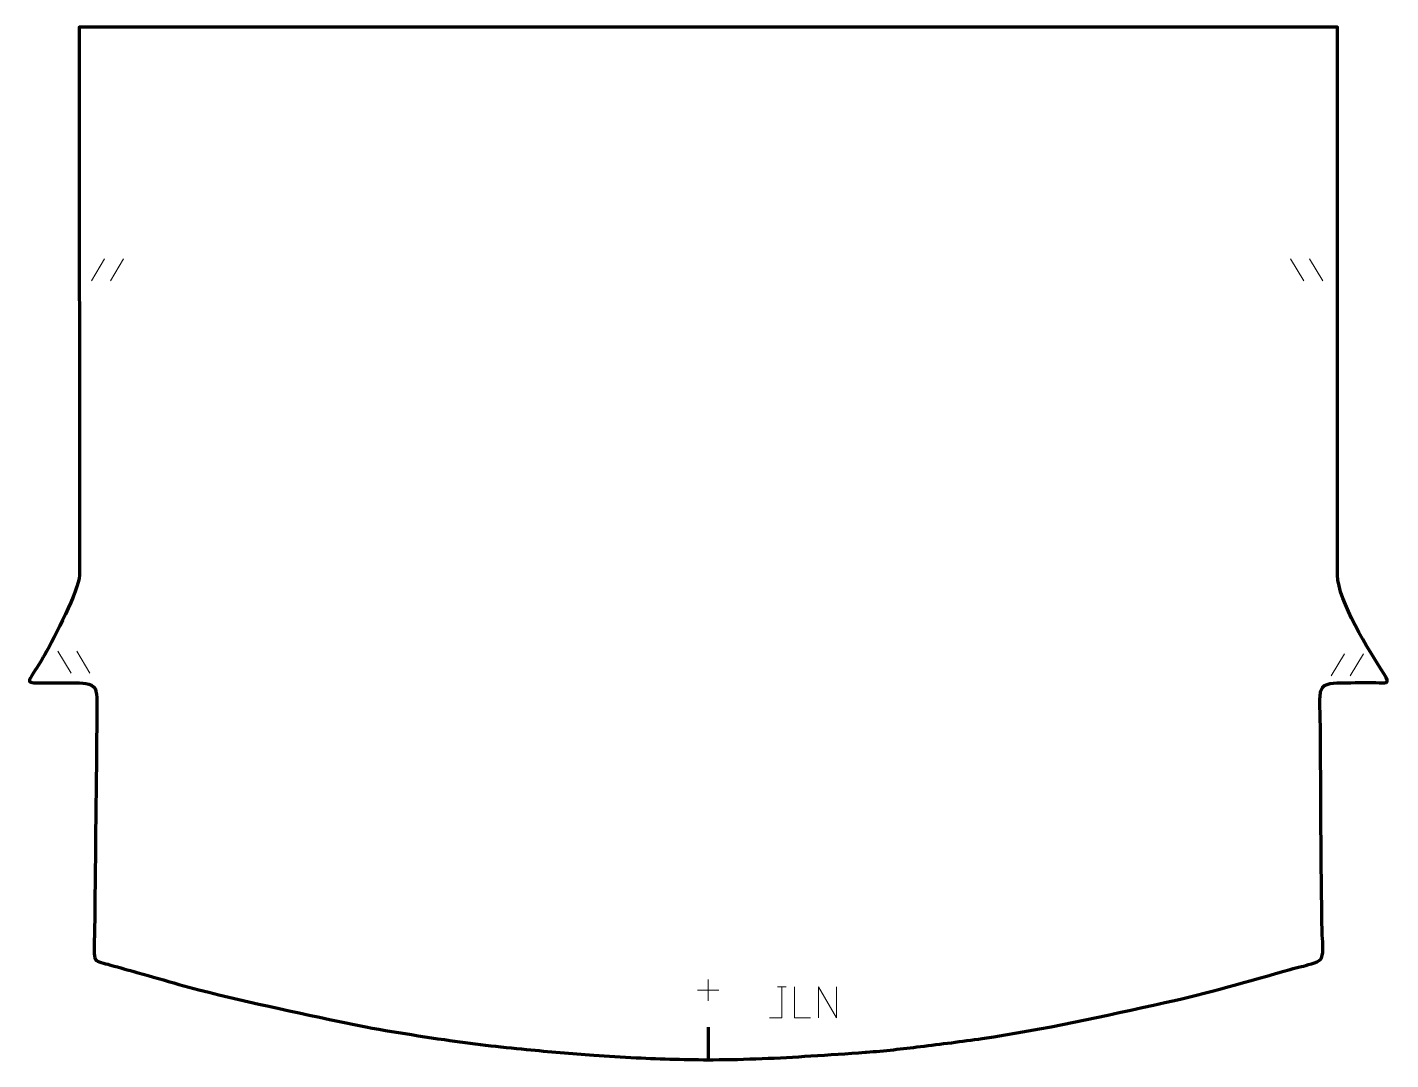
# Model space of a CAD drawing. Header units: millimetres. Extents: x 1053 to 2153, y -27 to 805.
import ezdxf

# ---------------------------------------------------------------- set-up
doc = ezdxf.new("R2010")
doc.units = ezdxf.units.MM
doc.header["$MEASUREMENT"] = 0
doc.layers.add('layer 2', color=7, linetype='Continuous')
doc.layers.add('layer 3', color=7, linetype='Continuous')

msp = doc.modelspace()

# ---------------------------------------------------------------- linework, layer by layer
at = {"layer": 'layer 2', "color": 142, "lineweight": 9}
for points in [[(1115.5968, 618.6489), (1115.5968, 618.6489), (1104.9326, 600.9294), (1104.9326, 600.9294)], [(1115.5968, 618.6489), (1115.5968, 618.6489), (1104.9326, 600.9294), (1104.9326, 600.9294)], [(1130.8888, 618.6489), (1130.8888, 618.6489), (1120.2246, 600.9294), (1120.2246, 600.9294)], [(1130.8888, 618.6489), (1130.8888, 618.6489), (1120.2246, 600.9294), (1120.2246, 600.9294)], [(2071.9326, 618.6489), (2071.9326, 618.6489), (2082.5968, 600.9294), (2082.5968, 600.9294)], [(2071.9326, 618.6489), (2071.9326, 618.6489), (2082.5968, 600.9294), (2082.5968, 600.9294)], [(2087.2246, 618.6489), (2087.2246, 618.6489), (2097.8888, 600.9294), (2097.8888, 600.9294)], [(2087.2246, 618.6489), (2087.2246, 618.6489), (2097.8888, 600.9294), (2097.8888, 600.9294)], [(1077.8405, 302.0758), (1077.8405, 302.0758), (1088.5047, 284.3563), (1088.5047, 284.3563)], [(1077.8405, 302.0758), (1077.8405, 302.0758), (1088.5047, 284.3563), (1088.5047, 284.3563)], [(1093.1325, 302.0758), (1093.1325, 302.0758), (1103.7967, 284.3563), (1103.7967, 284.3563)], [(1093.1325, 302.0758), (1093.1325, 302.0758), (1103.7967, 284.3563), (1103.7967, 284.3563)], [(2115.3383, 300.0358), (2115.3383, 300.0358), (2104.6741, 282.3163), (2104.6741, 282.3163)], [(2115.3383, 300.0358), (2115.3383, 300.0358), (2104.6741, 282.3163), (2104.6741, 282.3163)], [(2130.6303, 300.0358), (2130.6303, 300.0358), (2119.9661, 282.3163), (2119.9661, 282.3163)], [(2130.6303, 300.0358), (2130.6303, 300.0358), (2119.9661, 282.3163), (2119.9661, 282.3163)], [(1602.3779, 37.4205), (1602.3779, 37.4205), (1602.3779, 20.2677), (1602.3779, 20.2677)], [(1593.8015, 28.8441), (1593.8015, 28.8441), (1610.9543, 28.8441), (1610.9543, 28.8441)], [(1658.0845, 31.5109), (1658.0845, 31.5109), (1665.2527, 31.5109), (1665.2527, 31.5109)]]:
    msp.add_open_spline(points, degree=3, dxfattribs=at)
for points, knots in [([(1651.6466, 6.5573), (1651.6466, 6.5573), (1661.6686, 6.5573), (1661.6686, 6.5573), (1661.6686, 6.5573), (1661.6686, 6.5573), (1661.6686, 31.5109), (1661.6686, 31.5109)], [0, 0, 0, 0, 0.333333333, 0.333333333, 0.333333333, 0.333333333, 1, 1, 1, 1]), ([(1684.9242, 6.5573), (1684.9242, 6.5573), (1671.9751, 6.5573), (1671.9751, 6.5573), (1671.9751, 6.5573), (1671.9751, 6.5573), (1671.9751, 31.5109), (1671.9751, 31.5109)], [0, 0, 0, 0, 0.333333333, 0.333333333, 0.333333333, 0.333333333, 1, 1, 1, 1]), ([(1691.1222, 6.5574), (1691.1222, 6.5574), (1691.1222, 31.5109), (1691.1222, 31.5109), (1691.1222, 31.5109), (1691.1222, 31.5109), (1705.777, 6.5574), (1705.777, 6.5574), (1705.777, 6.5574), (1705.777, 6.5574), (1705.777, 31.5109), (1705.777, 31.5109)], [0, 0, 0, 0, 0.25, 0.25, 0.25, 0.25, 0.5, 0.5, 0.5, 0.5, 1, 1, 1, 1])]:
    msp.add_open_spline(points, degree=3, knots=knots, dxfattribs=at)
at = {"layer": 'layer 2', "color": 142, "lineweight": 158}
msp.add_open_spline([(1602.3779, -1.1559), (1602.3779, -1.1559), (1602.3779, -27.3033), (1602.3779, -27.3033)], degree=3, dxfattribs=at)
at = {"layer": 'layer 3', "color": 242, "lineweight": 158}
msp.add_open_spline([(1095.214, 363.463), (1095.214, 363.463), (1095.1619, 805.4086), (1095.1619, 805.4086), (1095.1619, 805.4086), (1095.1619, 805.4086), (2109.7555, 805.4022), (2109.7555, 805.4022), (2109.7555, 805.4022), (2109.7555, 805.4022), (2109.8335, 363.4876), (2109.8335, 363.4876), (2109.8335, 363.4876), (2109.9738, 342.801), (2134.9102, 303.1406), (2147.3396, 283.5583), (2147.3396, 283.5583), (2152.6732, 275.2231), (2148.7639, 276.603), (2140.5276, 276.8314), (2140.5276, 276.8314), (2131.6713, 277.0771), (2122.789, 276.8545), (2113.9336, 276.6369), (2113.9336, 276.6369), (2108.1662, 276.4933), (2098.8015, 277.2323), (2096.4987, 270.8116), (2096.4987, 270.8116), (2095.4382, 267.8546), (2095.5932, 262.9171), (2095.5895, 259.7505), (2095.5895, 259.7505), (2095.5778, 254.1873), (2095.8405, 248.627), (2095.9234, 243.0641), (2095.9234, 243.0641), (2096.4354, 187.1789), (2096.2038, 131.1193), (2097.3909, 75.2641), (2097.3909, 75.2641), (2097.5047, 69.9098), (2098.9185, 59.41), (2096.8027, 54.8803), (2096.8027, 54.8803), (2096.8027, 54.8803), (2096.492, 54.2151), (2096.492, 54.2151), (2096.492, 54.2151), (2096.492, 54.2151), (2096.1097, 53.5954), (2096.1097, 53.5954), (2096.1097, 53.5954), (2094.1255, 50.8897), (2084.0009, 48.7533), (2080.6628, 47.8903), (2080.6628, 47.8903), (2077.6541, 47.1124), (2074.6322, 46.3739), (2071.638, 45.5429), (2071.638, 45.5429), (2038.0225, 36.01), (2004.6059, 26.2444), (1970.4612, 18.7072), (1970.4612, 18.7072), (1921.5722, 8.0267), (1872.8959, -2.9697), (1823.3358, -10.1983), (1823.3358, -10.1983), (1806.7026, -12.5628), (1790.0309, -14.641), (1773.3597, -16.7158), (1773.3597, -16.7158), (1758.9072, -18.5143), (1744.4638, -20.0733), (1729.9469, -21.2556), (1729.9469, -21.2556), (1729.9469, -21.2556), (1728.9989, -21.33), (1728.9989, -21.33), (1728.9989, -21.33), (1714.3852, -22.424), (1699.7558, -23.3097), (1685.1319, -24.2532), (1685.1319, -24.2532), (1658.8275, -25.9559), (1632.569, -27.1637), (1606.2048, -27.3061), (1606.2048, -27.3061), (1585.5219, -27.328), (1564.8946, -26.7468), (1544.2381, -25.7282), (1544.2381, -25.7282), (1532.8094, -25.1601), (1521.395, -24.5052), (1509.9805, -23.6956), (1509.9805, -23.6956), (1491.9266, -22.3692), (1473.8986, -20.7693), (1455.8793, -19.0399), (1455.8793, -19.0399), (1433.7552, -16.9131), (1411.7235, -14.3722), (1389.7323, -11.1357), (1389.7323, -11.1357), (1361.3419, -6.9098), (1333.0904, -2.5681), (1305.0021, 3.4157), (1305.0021, 3.4157), (1261.6146, 12.8938), (1218.2499, 21.6164), (1175.4119, 33.4768), (1175.4119, 33.4768), (1164.4621, 36.5709), (1153.539, 39.7565), (1142.5854, 42.8379), (1142.5854, 42.8379), (1142.5854, 42.8379), (1141.6786, 43.0916), (1141.6786, 43.0916), (1141.6786, 43.0916), (1134.6764, 45.0481), (1127.6727, 46.9993), (1120.6675, 48.9453), (1120.6675, 48.9453), (1118.2047, 49.6292), (1110.9777, 51.5066), (1108.9364, 52.611), (1108.9364, 52.611), (1106.6096, 54.2138), (1107.2102, 62.5077), (1107.217, 65.0478), (1107.217, 65.0478), (1107.2337, 71.3066), (1107.4736, 77.5014), (1107.5743, 83.7443), (1107.5743, 83.7443), (1108.114, 139.851), (1108.7674, 195.9565), (1109.3933, 252.0623), (1109.3933, 252.0623), (1109.4457, 256.793), (1109.6257, 267.3576), (1108.1091, 271.6161), (1108.1091, 271.6161), (1105.1214, 277.2317), (1096.314, 276.5249), (1090.9074, 276.612), (1090.9074, 276.612), (1080.6593, 276.8648), (1070.395, 276.5393), (1060.1383, 276.6766), (1060.1383, 276.6766), (1055.2423, 276.7878), (1053.2126, 276.8231), (1056.7787, 282.5108), (1056.7787, 282.5108), (1060.3951, 288.2785), (1064.0309, 293.5563), (1067.426, 299.5418), (1067.426, 299.5418), (1074.896, 313.0189), (1094.9748, 351.4308), (1095.214, 363.463)], degree=3, knots=[0, 0, 0, 0, 0.023809524, 0.023809524, 0.023809524, 0.023809524, 0.047619048, 0.047619048, 0.047619048, 0.047619048, 0.071428571, 0.071428571, 0.071428571, 0.071428571, 0.095238095, 0.095238095, 0.095238095, 0.095238095, 0.119047619, 0.119047619, 0.119047619, 0.119047619, 0.142857143, 0.142857143, 0.142857143, 0.142857143, 0.166666667, 0.166666667, 0.166666667, 0.166666667, 0.19047619, 0.19047619, 0.19047619, 0.19047619, 0.214285714, 0.214285714, 0.214285714, 0.214285714, 0.238095238, 0.238095238, 0.238095238, 0.238095238, 0.261904762, 0.261904762, 0.261904762, 0.261904762, 0.285714286, 0.285714286, 0.285714286, 0.285714286, 0.30952381, 0.30952381, 0.30952381, 0.30952381, 0.333333333, 0.333333333, 0.333333333, 0.333333333, 0.357142857, 0.357142857, 0.357142857, 0.357142857, 0.380952381, 0.380952381, 0.380952381, 0.380952381, 0.404761905, 0.404761905, 0.404761905, 0.404761905, 0.428571429, 0.428571429, 0.428571429, 0.428571429, 0.452380952, 0.452380952, 0.452380952, 0.452380952, 0.476190476, 0.476190476, 0.476190476, 0.476190476, 0.5, 0.5, 0.5, 0.5, 0.523809524, 0.523809524, 0.523809524, 0.523809524, 0.547619048, 0.547619048, 0.547619048, 0.547619048, 0.571428571, 0.571428571, 0.571428571, 0.571428571, 0.595238095, 0.595238095, 0.595238095, 0.595238095, 0.619047619, 0.619047619, 0.619047619, 0.619047619, 0.642857143, 0.642857143, 0.642857143, 0.642857143, 0.666666667, 0.666666667, 0.666666667, 0.666666667, 0.69047619, 0.69047619, 0.69047619, 0.69047619, 0.714285714, 0.714285714, 0.714285714, 0.714285714, 0.738095238, 0.738095238, 0.738095238, 0.738095238, 0.761904762, 0.761904762, 0.761904762, 0.761904762, 0.785714286, 0.785714286, 0.785714286, 0.785714286, 0.80952381, 0.80952381, 0.80952381, 0.80952381, 0.833333333, 0.833333333, 0.833333333, 0.833333333, 0.857142857, 0.857142857, 0.857142857, 0.857142857, 0.880952381, 0.880952381, 0.880952381, 0.880952381, 0.904761905, 0.904761905, 0.904761905, 0.904761905, 0.928571429, 0.928571429, 0.928571429, 0.928571429, 0.952380952, 0.952380952, 0.952380952, 0.952380952, 1, 1, 1, 1], dxfattribs=at)

doc.saveas('drawing.dxf')
